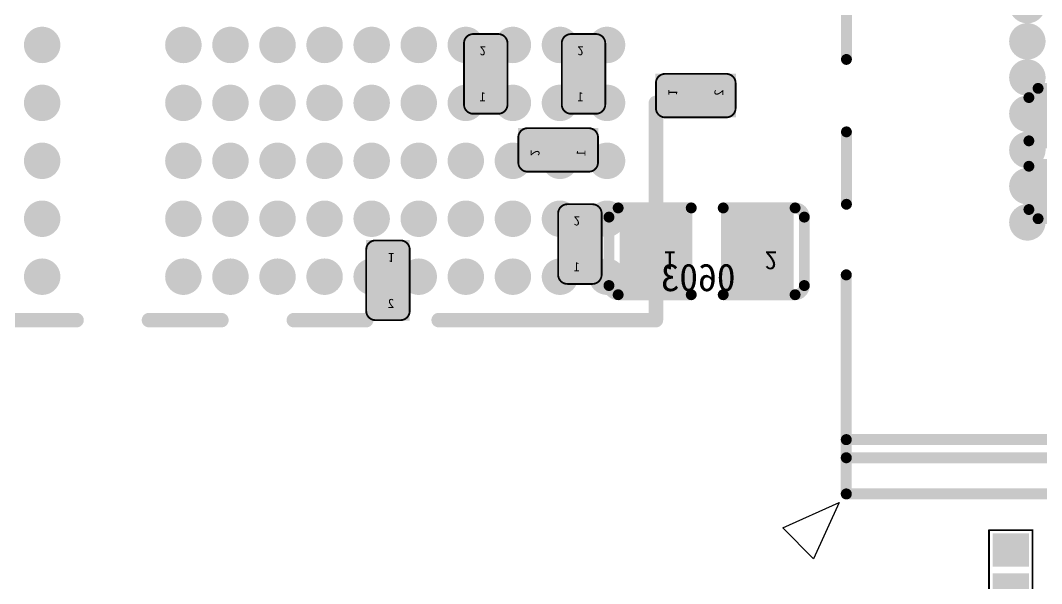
# Model space of a CAD drawing. Header units: millimetres. Extents: x 7.33 to 10.08, y 7.01 to 8.78.
# Drawn here: x 8.28 to 8.835, y 8.179 to 8.485 of the extents above; entities that cross this region are included whole.
import ezdxf

# ---------------------------------------------------------------- set-up
doc = ezdxf.new("R2010")
doc.units = ezdxf.units.MM
doc.header["$MEASUREMENT"] = 0
for name, color, linetype in [('BottomLayer', 5, 'Continuous'), ('BottomOverlay', 54, 'Continuous'), ('BottomPaste', 16, 'Continuous'), ('BottomSolder', 6, 'Continuous'), ('Mechanical16', 56, 'Continuous'), ('Mechanical20', 56, 'Continuous'), ('Mechanical5', 56, 'Continuous'), ('TopLayer', 1, 'Continuous'), ('TopOverlay', 2, 'Continuous'), ('TopPaste', 8, 'Continuous'), ('TopSolder', 216, 'Continuous')]:
    doc.layers.add(name, color=color, linetype=linetype)

# ---------------------------------------------------------------- blocks, each defined once
blk = doc.blocks.new('BGA200_15R00X10R00X0R90_5')
at = {"layer": 'TopLayer', "const_width": 0.00591}
for points in [[(0.04429, 0.26919, 1), (0.0502, 0.26919, 1)], [(0.07579, 0.26919, 1), (0.08169, 0.26919, 1)], [(0.10728, 0.26919, 1), (0.11319, 0.26919, 1)], [(0.13878, 0.26919, 1), (0.14468, 0.26919, 1)], [(0.17028, 0.26919, 1), (0.17618, 0.26919, 1)], [(0.04429, 0.2436, 1), (0.0502, 0.2436, 1)], [(0.07579, 0.2436, 1), (0.08169, 0.2436, 1)], [(0.10728, 0.2436, 1), (0.11319, 0.2436, 1)], [(0.13878, 0.2436, 1), (0.14468, 0.2436, 1)], [(0.17028, 0.2436, 1), (0.17618, 0.2436, 1)], [(0.04429, 0.21801, 1), (0.0502, 0.21801, 1)], [(0.07579, 0.21801, 1), (0.08169, 0.21801, 1)], [(0.10728, 0.21801, 1), (0.11319, 0.21801, 1)], [(0.13878, 0.21801, 1), (0.14468, 0.21801, 1)], [(0.17028, 0.21801, 1), (0.17618, 0.21801, 1)], [(0.04429, 0.19242, 1), (0.0502, 0.19242, 1)], [(0.07579, 0.19242, 1), (0.08169, 0.19242, 1)], [(0.10728, 0.19242, 1), (0.11319, 0.19242, 1)], [(0.13878, 0.19242, 1), (0.14468, 0.19242, 1)], [(0.17028, 0.19242, 1), (0.17618, 0.19242, 1)], [(0.04429, 0.16683, 1), (0.0502, 0.16683, 1)], [(0.07579, 0.16683, 1), (0.08169, 0.16683, 1)], [(0.10728, 0.16683, 1), (0.11319, 0.16683, 1)], [(0.13878, 0.16683, 1), (0.14468, 0.16683, 1)], [(0.17028, 0.16683, 1), (0.17618, 0.16683, 1)], [(0.04429, 0.14124, 1), (0.0502, 0.14124, 1)], [(0.07579, 0.14124, 1), (0.08169, 0.14124, 1)], [(0.10728, 0.14124, 1), (0.11319, 0.14124, 1)], [(0.13878, 0.14124, 1), (0.14468, 0.14124, 1)], [(0.17028, 0.14124, 1), (0.17618, 0.14124, 1)], [(0.04429, 0.11565, 1), (0.0502, 0.11565, 1)], [(0.07579, 0.11565, 1), (0.08169, 0.11565, 1)], [(0.10728, 0.11565, 1), (0.11319, 0.11565, 1)], [(0.13878, 0.11565, 1), (0.14468, 0.11565, 1)], [(0.17028, 0.11565, 1), (0.17618, 0.11565, 1)], [(0.04429, 0.09006, 1), (0.0502, 0.09006, 1)], [(0.07579, 0.09006, 1), (0.08169, 0.09006, 1)], [(0.10728, 0.09006, 1), (0.11319, 0.09006, 1)], [(0.13878, 0.09006, 1), (0.14468, 0.09006, 1)], [(0.17028, 0.09006, 1), (0.17618, 0.09006, 1)], [(0.04429, 0.06447, 1), (0.0502, 0.06447, 1)], [(0.07579, 0.06447, 1), (0.08169, 0.06447, 1)], [(0.10728, 0.06447, 1), (0.11319, 0.06447, 1)], [(0.13878, 0.06447, 1), (0.14468, 0.06447, 1)], [(0.17028, 0.06447, 1), (0.17618, 0.06447, 1)], [(0.04429, 0.03888, 1), (0.0502, 0.03888, 1)], [(0.07579, 0.03888, 1), (0.08169, 0.03888, 1)], [(0.10728, 0.03888, 1), (0.11319, 0.03888, 1)], [(0.13878, 0.03888, 1), (0.14468, 0.03888, 1)], [(0.17028, 0.03888, 1), (0.17618, 0.03888, 1)], [(0.04429, -0.03789, 1), (0.0502, -0.03789, 1)], [(0.07579, -0.03789, 1), (0.08169, -0.03789, 1)], [(0.10728, -0.03789, 1), (0.11319, -0.03789, 1)], [(0.13878, -0.03789, 1), (0.14468, -0.03789, 1)], [(0.17028, -0.03789, 1), (0.17618, -0.03789, 1)]]:
    blk.add_lwpolyline(points, format="xyb", close=True, dxfattribs=at)
at = {"layer": 'TopOverlay', "const_width": 0.00787}
for points in [[(0.07874, 0.29577), (0.19685, 0.29577)], [(0.19685, 0.29577), (0.19685, 0.17766)], [(0.19685, 0.13829), (0.19685, 0.09892)], [(0.19685, 0.05955), (0.19685, 0.02018)], [(0.19685, -0.01919), (0.19685, -0.05856)]]:
    blk.add_lwpolyline(points, dxfattribs=at)
at = {"layer": 'TopOverlay', "const_width": 0.00394}
for points in [[(0.07677, 0.29577, 1), (0.08071, 0.29577, 1)], [(0.19488, 0.29577, 1), (0.19882, 0.29577, 1)], [(0.19488, 0.29577, 1), (0.19882, 0.29577, 1)], [(0.19488, 0.17766, 1), (0.19882, 0.17766, 1)], [(0.19488, 0.13829, 1), (0.19882, 0.13829, 1)], [(0.19488, 0.09892, 1), (0.19882, 0.09892, 1)], [(0.19488, 0.05955, 1), (0.19882, 0.05955, 1)], [(0.19488, 0.02018, 1), (0.19882, 0.02018, 1)], [(0.19488, -0.01919, 1), (0.19882, -0.01919, 1)]]:
    blk.add_lwpolyline(points, format="xyb", close=True, dxfattribs=at)
at = {"layer": 'TopPaste', "const_width": 0.00591}
for points in [[(0.04429, 0.26919, 1), (0.0502, 0.26919, 1)], [(0.07579, 0.26919, 1), (0.08169, 0.26919, 1)], [(0.10728, 0.26919, 1), (0.11319, 0.26919, 1)], [(0.13878, 0.26919, 1), (0.14468, 0.26919, 1)], [(0.17028, 0.26919, 1), (0.17618, 0.26919, 1)], [(0.04429, 0.2436, 1), (0.0502, 0.2436, 1)], [(0.07579, 0.2436, 1), (0.08169, 0.2436, 1)], [(0.10728, 0.2436, 1), (0.11319, 0.2436, 1)], [(0.13878, 0.2436, 1), (0.14468, 0.2436, 1)], [(0.17028, 0.2436, 1), (0.17618, 0.2436, 1)], [(0.04429, 0.21801, 1), (0.0502, 0.21801, 1)], [(0.07579, 0.21801, 1), (0.08169, 0.21801, 1)], [(0.10728, 0.21801, 1), (0.11319, 0.21801, 1)], [(0.13878, 0.21801, 1), (0.14468, 0.21801, 1)], [(0.17028, 0.21801, 1), (0.17618, 0.21801, 1)], [(0.04429, 0.19242, 1), (0.0502, 0.19242, 1)], [(0.07579, 0.19242, 1), (0.08169, 0.19242, 1)], [(0.10728, 0.19242, 1), (0.11319, 0.19242, 1)], [(0.13878, 0.19242, 1), (0.14468, 0.19242, 1)], [(0.17028, 0.19242, 1), (0.17618, 0.19242, 1)], [(0.04429, 0.16683, 1), (0.0502, 0.16683, 1)], [(0.07579, 0.16683, 1), (0.08169, 0.16683, 1)], [(0.10728, 0.16683, 1), (0.11319, 0.16683, 1)], [(0.13878, 0.16683, 1), (0.14468, 0.16683, 1)], [(0.17028, 0.16683, 1), (0.17618, 0.16683, 1)], [(0.04429, 0.14124, 1), (0.0502, 0.14124, 1)], [(0.07579, 0.14124, 1), (0.08169, 0.14124, 1)], [(0.10728, 0.14124, 1), (0.11319, 0.14124, 1)], [(0.13878, 0.14124, 1), (0.14468, 0.14124, 1)], [(0.17028, 0.14124, 1), (0.17618, 0.14124, 1)], [(0.04429, 0.11565, 1), (0.0502, 0.11565, 1)], [(0.07579, 0.11565, 1), (0.08169, 0.11565, 1)], [(0.10728, 0.11565, 1), (0.11319, 0.11565, 1)], [(0.13878, 0.11565, 1), (0.14468, 0.11565, 1)], [(0.17028, 0.11565, 1), (0.17618, 0.11565, 1)], [(0.04429, 0.09006, 1), (0.0502, 0.09006, 1)], [(0.07579, 0.09006, 1), (0.08169, 0.09006, 1)], [(0.10728, 0.09006, 1), (0.11319, 0.09006, 1)], [(0.13878, 0.09006, 1), (0.14468, 0.09006, 1)], [(0.17028, 0.09006, 1), (0.17618, 0.09006, 1)], [(0.04429, 0.06447, 1), (0.0502, 0.06447, 1)], [(0.07579, 0.06447, 1), (0.08169, 0.06447, 1)], [(0.10728, 0.06447, 1), (0.11319, 0.06447, 1)], [(0.13878, 0.06447, 1), (0.14468, 0.06447, 1)], [(0.17028, 0.06447, 1), (0.17618, 0.06447, 1)], [(0.04429, 0.03888, 1), (0.0502, 0.03888, 1)], [(0.07579, 0.03888, 1), (0.08169, 0.03888, 1)], [(0.10728, 0.03888, 1), (0.11319, 0.03888, 1)], [(0.13878, 0.03888, 1), (0.14468, 0.03888, 1)], [(0.17028, 0.03888, 1), (0.17618, 0.03888, 1)], [(0.04429, -0.03789, 1), (0.0502, -0.03789, 1)], [(0.07579, -0.03789, 1), (0.08169, -0.03789, 1)], [(0.10728, -0.03789, 1), (0.11319, -0.03789, 1)], [(0.13878, -0.03789, 1), (0.14468, -0.03789, 1)], [(0.17028, -0.03789, 1), (0.17618, -0.03789, 1)]]:
    blk.add_lwpolyline(points, format="xyb", close=True, dxfattribs=at)
at = {"layer": 'TopSolder', "const_width": 0.00991}
for points in [[(0.04229, 0.26919, 1), (0.0522, 0.26919, 1)], [(0.07379, 0.26919, 1), (0.08369, 0.26919, 1)], [(0.10528, 0.26919, 1), (0.11519, 0.26919, 1)], [(0.13678, 0.26919, 1), (0.14668, 0.26919, 1)], [(0.16828, 0.26919, 1), (0.17818, 0.26919, 1)], [(0.04229, 0.2436, 1), (0.0522, 0.2436, 1)], [(0.07379, 0.2436, 1), (0.08369, 0.2436, 1)], [(0.10528, 0.2436, 1), (0.11519, 0.2436, 1)], [(0.13678, 0.2436, 1), (0.14668, 0.2436, 1)], [(0.16828, 0.2436, 1), (0.17818, 0.2436, 1)], [(0.04229, 0.21801, 1), (0.0522, 0.21801, 1)], [(0.07379, 0.21801, 1), (0.08369, 0.21801, 1)], [(0.10528, 0.21801, 1), (0.11519, 0.21801, 1)], [(0.13678, 0.21801, 1), (0.14668, 0.21801, 1)], [(0.16828, 0.21801, 1), (0.17818, 0.21801, 1)], [(0.04229, 0.19242, 1), (0.0522, 0.19242, 1)], [(0.07379, 0.19242, 1), (0.08369, 0.19242, 1)], [(0.10528, 0.19242, 1), (0.11519, 0.19242, 1)], [(0.13678, 0.19242, 1), (0.14668, 0.19242, 1)], [(0.16828, 0.19242, 1), (0.17818, 0.19242, 1)], [(0.04229, 0.16683, 1), (0.0522, 0.16683, 1)], [(0.07379, 0.16683, 1), (0.08369, 0.16683, 1)], [(0.10528, 0.16683, 1), (0.11519, 0.16683, 1)], [(0.13678, 0.16683, 1), (0.14668, 0.16683, 1)], [(0.16828, 0.16683, 1), (0.17818, 0.16683, 1)], [(0.04229, 0.14124, 1), (0.0522, 0.14124, 1)], [(0.07379, 0.14124, 1), (0.08369, 0.14124, 1)], [(0.10528, 0.14124, 1), (0.11519, 0.14124, 1)], [(0.13678, 0.14124, 1), (0.14668, 0.14124, 1)], [(0.16828, 0.14124, 1), (0.17818, 0.14124, 1)], [(0.04229, 0.11565, 1), (0.0522, 0.11565, 1)], [(0.07379, 0.11565, 1), (0.08369, 0.11565, 1)], [(0.10528, 0.11565, 1), (0.11519, 0.11565, 1)], [(0.13678, 0.11565, 1), (0.14668, 0.11565, 1)], [(0.16828, 0.11565, 1), (0.17818, 0.11565, 1)], [(0.04229, 0.09006, 1), (0.0522, 0.09006, 1)], [(0.07379, 0.09006, 1), (0.08369, 0.09006, 1)], [(0.10528, 0.09006, 1), (0.11519, 0.09006, 1)], [(0.13678, 0.09006, 1), (0.14668, 0.09006, 1)], [(0.16828, 0.09006, 1), (0.17818, 0.09006, 1)], [(0.04229, 0.06447, 1), (0.0522, 0.06447, 1)], [(0.07379, 0.06447, 1), (0.08369, 0.06447, 1)], [(0.10528, 0.06447, 1), (0.11519, 0.06447, 1)], [(0.13678, 0.06447, 1), (0.14668, 0.06447, 1)], [(0.16828, 0.06447, 1), (0.17818, 0.06447, 1)], [(0.04229, 0.03888, 1), (0.0522, 0.03888, 1)], [(0.07379, 0.03888, 1), (0.08369, 0.03888, 1)], [(0.10528, 0.03888, 1), (0.11519, 0.03888, 1)], [(0.13678, 0.03888, 1), (0.14668, 0.03888, 1)], [(0.16828, 0.03888, 1), (0.17818, 0.03888, 1)], [(0.04229, -0.03789, 1), (0.0522, -0.03789, 1)], [(0.07379, -0.03789, 1), (0.08369, -0.03789, 1)], [(0.10528, -0.03789, 1), (0.11519, -0.03789, 1)], [(0.13678, -0.03789, 1), (0.14668, -0.03789, 1)], [(0.16828, -0.03789, 1), (0.17818, -0.03789, 1)]]:
    blk.add_lwpolyline(points, format="xyb", close=True, dxfattribs=at)
blk = doc.blocks.new('BGA153_13RX11R5X0R9_2L_B_15')
at = {"layer": 'BottomLayer', "const_width": 0.00591}
for points in [[(-0.1309, -0.00984, 1), (-0.125, -0.00984, 1)], [(-0.1309, -0.02953, 1), (-0.125, -0.02953, 1)], [(-0.1309, -0.04921, 1), (-0.125, -0.04921, 1)], [(-0.1309, -0.0689, 1), (-0.125, -0.0689, 1)], [(-0.1309, -0.08858, 1), (-0.125, -0.08858, 1)], [(-0.1309, -0.10827, 1), (-0.125, -0.10827, 1)]]:
    blk.add_lwpolyline(points, format="xyb", close=True, dxfattribs=at)
at = {"layer": 'BottomOverlay'}
for p, q in [((-0.26087, -0.27441), (-0.23024, -0.26047)), ((-0.23024, -0.26047), (-0.24413, -0.2911)), ((-0.24413, -0.2911), (-0.26087, -0.27441)), ((-0.24413, -0.2911), (-0.24413, -0.2911))]:
    blk.add_line(p, q, dxfattribs=at)
for points, const_width in [([(-0.2263, -0.01969), (-0.2263, 0.01969)], 0.00591), ([(-0.2263, -0.09842), (-0.2263, -0.05906)], 0.00591), ([(-0.22638, -0.23622), (-0.22638, -0.13681)], 0.006), ([(-0.22638, -0.22638), (-0.10624, -0.22638)], 0.006), ([(-0.22638, -0.23622), (-0.10624, -0.23622)], 0.006), ([(-0.22638, -0.25591), (-0.22638, -0.23622)], 0.006), ([(-0.22638, -0.25591), (-0.10624, -0.25591)], 0.006)]:
    blk.add_lwpolyline(points, dxfattribs=dict(at, const_width=const_width))
for points, const_width in [([(-0.22778, -0.01969, 1), (-0.22482, -0.01969, 1)], 0.00295), ([(-0.22778, -0.05906, 1), (-0.22482, -0.05906, 1)], 0.00295), ([(-0.22778, -0.09842, 1), (-0.22482, -0.09842, 1)], 0.00295), ([(-0.22788, -0.13681, 1), (-0.22488, -0.13681, 1)], 0.003), ([(-0.22788, -0.22638, 1), (-0.22488, -0.22638, 1)], 0.003), ([(-0.22788, -0.23622, 1), (-0.22488, -0.23622, 1)], 0.003), ([(-0.22788, -0.23622, 1), (-0.22488, -0.23622, 1)], 0.003), ([(-0.22788, -0.23622, 1), (-0.22488, -0.23622, 1)], 0.003), ([(-0.22788, -0.25591, 1), (-0.22488, -0.25591, 1)], 0.003), ([(-0.22788, -0.25591, 1), (-0.22488, -0.25591, 1)], 0.003)]:
    blk.add_lwpolyline(points, format="xyb", close=True, dxfattribs=dict(at, const_width=const_width))
at = {"layer": 'BottomPaste', "const_width": 0.00591}
for points in [[(-0.1309, -0.00984, 1), (-0.125, -0.00984, 1)], [(-0.1309, -0.02953, 1), (-0.125, -0.02953, 1)], [(-0.1309, -0.04921, 1), (-0.125, -0.04921, 1)], [(-0.1309, -0.0689, 1), (-0.125, -0.0689, 1)], [(-0.1309, -0.08858, 1), (-0.125, -0.08858, 1)], [(-0.1309, -0.10827, 1), (-0.125, -0.10827, 1)]]:
    blk.add_lwpolyline(points, format="xyb", close=True, dxfattribs=at)
at = {"layer": 'BottomSolder', "const_width": 0.00991}
for points in [[(-0.1329, 0.00984, 1), (-0.123, 0.00984, 1)], [(-0.1329, -0.00984, 1), (-0.123, -0.00984, 1)], [(-0.1329, -0.02953, 1), (-0.123, -0.02953, 1)], [(-0.1329, -0.04921, 1), (-0.123, -0.04921, 1)], [(-0.1329, -0.0689, 1), (-0.123, -0.0689, 1)], [(-0.1329, -0.08858, 1), (-0.123, -0.08858, 1)], [(-0.1329, -0.10827, 1), (-0.123, -0.10827, 1)]]:
    blk.add_lwpolyline(points, format="xyb", close=True, dxfattribs=at)
blk = doc.blocks.new('R0201_B_192')
at = {"layer": 'BottomLayer'}
for points in [[(-0.01792, -0.00788), (-0.00375, -0.00788), (-0.01792, 0.00787), (-0.00375, 0.00787)], [(0.00374, -0.00788), (0.01791, -0.00788), (0.00374, 0.00787), (0.01791, 0.00787)]]:
    blk.add_solid(points, dxfattribs=at)
at = {"layer": 'BottomOverlay', "const_width": 0.001}
for points in [[(-0.02166, 0.01182), (-0.02166, -0.01182)], [(-0.02166, 0.01182), (0.02166, 0.01182)], [(0.02166, 0.01182), (0.02166, -0.01182)], [(-0.02166, -0.01182), (0.02166, -0.01182)]]:
    blk.add_lwpolyline(points, dxfattribs=at)
at = {"layer": 'BottomOverlay', "const_width": 0.0005}
for points in [[(-0.02191, 0.01182, 1), (-0.02141, 0.01182, 1)], [(-0.02191, 0.01182, 1), (-0.02141, 0.01182, 1)], [(0.02141, 0.01182, 1), (0.02191, 0.01182, 1)], [(0.02141, 0.01182, 1), (0.02191, 0.01182, 1)], [(-0.02191, -0.01182, 1), (-0.02141, -0.01182, 1)], [(-0.02191, -0.01182, 1), (-0.02141, -0.01182, 1)], [(0.02141, -0.01182, 1), (0.02191, -0.01182, 1)], [(0.02141, -0.01182, 1), (0.02191, -0.01182, 1)]]:
    blk.add_lwpolyline(points, format="xyb", close=True, dxfattribs=at)
at = {"layer": 'BottomPaste'}
for points in [[(-0.01792, -0.00788), (-0.00375, -0.00788), (-0.01792, 0.00787), (-0.00375, 0.00787)], [(0.00374, -0.00788), (0.01791, -0.00788), (0.00374, 0.00787), (0.01791, 0.00787)]]:
    blk.add_solid(points, dxfattribs=at)
at = {"layer": 'BottomSolder'}
for points in [[(-0.01992, -0.00988), (-0.00175, -0.00988), (-0.01992, 0.00987), (-0.00175, 0.00987)], [(0.00174, -0.00988), (0.01991, -0.00988), (0.00174, 0.00987), (0.01991, 0.00987)]]:
    blk.add_solid(points, dxfattribs=at)
blk = doc.blocks.new('C0201_B_262')
at = {"layer": 'BottomLayer'}
for points in [[(-0.01792, -0.00788), (-0.00375, -0.00788), (-0.01792, 0.00787), (-0.00375, 0.00787)], [(0.00374, -0.00788), (0.01791, -0.00788), (0.00374, 0.00787), (0.01791, 0.00787)]]:
    blk.add_solid(points, dxfattribs=at)
at = {"layer": 'BottomOverlay', "const_width": 0.001}
for points in [[(-0.02166, 0.00681, -0.414249), (-0.01666, 0.01182)], [(0.01665, 0.01182, -0.414214), (0.02166, 0.00681)], [(-0.01666, -0.01182, -0.414178), (-0.02166, -0.00681)], [(0.02166, -0.00681, -0.414132), (0.01665, -0.01182)]]:
    blk.add_lwpolyline(points, format="xyb", dxfattribs=at)
for points in [[(-0.01666, 0.01182), (0.01665, 0.01182)], [(-0.02166, 0.00681), (-0.02166, -0.00681)], [(0.02166, 0.00681), (0.02166, -0.00681)], [(-0.01666, -0.01182), (0.01665, -0.01182)]]:
    blk.add_lwpolyline(points, dxfattribs=at)
at = {"layer": 'BottomOverlay', "const_width": 0.0005}
for points in [[(-0.01691, 0.01182, 1), (-0.01641, 0.01182, 1)], [(-0.01691, 0.01182, 1), (-0.01641, 0.01182, 1)], [(0.0164, 0.01182, 1), (0.0169, 0.01182, 1)], [(0.0164, 0.01182, 1), (0.0169, 0.01182, 1)], [(-0.02191, 0.00681, 1), (-0.02141, 0.00681, 1)], [(-0.02191, 0.00681, 1), (-0.02141, 0.00681, 1)], [(0.02141, 0.00681, 1), (0.02191, 0.00681, 1)], [(0.02141, 0.00681, 1), (0.02191, 0.00681, 1)], [(-0.02191, -0.00681, 1), (-0.02141, -0.00681, 1)], [(-0.02191, -0.00681, 1), (-0.02141, -0.00681, 1)], [(0.02141, -0.00681, 1), (0.02191, -0.00681, 1)], [(0.02141, -0.00681, 1), (0.02191, -0.00681, 1)], [(-0.01691, -0.01182, 1), (-0.01641, -0.01182, 1)], [(-0.01691, -0.01182, 1), (-0.01641, -0.01182, 1)], [(0.0164, -0.01182, 1), (0.0169, -0.01182, 1)], [(0.0164, -0.01182, 1), (0.0169, -0.01182, 1)]]:
    blk.add_lwpolyline(points, format="xyb", close=True, dxfattribs=at)
at = {"layer": 'BottomPaste'}
for points in [[(-0.01792, -0.00788), (-0.00375, -0.00788), (-0.01792, 0.00787), (-0.00375, 0.00787)], [(0.00374, -0.00788), (0.01791, -0.00788), (0.00374, 0.00787), (0.01791, 0.00787)]]:
    blk.add_solid(points, dxfattribs=at)
at = {"layer": 'BottomSolder'}
for points in [[(-0.02192, -0.01188), (0.00025, -0.01188), (-0.02192, 0.01187), (0.00025, 0.01187)], [(-0.00026, -0.01188), (0.02191, -0.01188), (-0.00026, 0.01187), (0.02191, 0.01187)]]:
    blk.add_solid(points, dxfattribs=at)
at = {"layer": 'Mechanical20', "text_generation_flag": 2}
for s, rotation, p in [('1', 270, (-0.01484, 0)), ('2', 90, (0.015, 0.00333))]:
    blk.add_text(s, height=0.005, rotation=rotation, dxfattribs=at).set_placement(p)
blk = doc.blocks.new('C0201_B_276')
at = {"layer": 'BottomLayer'}
for points in [[(-0.01792, -0.00788), (-0.00375, -0.00788), (-0.01792, 0.00787), (-0.00375, 0.00787)], [(0.00374, -0.00788), (0.01791, -0.00788), (0.00374, 0.00787), (0.01791, 0.00787)]]:
    blk.add_solid(points, dxfattribs=at)
at = {"layer": 'BottomOverlay', "const_width": 0.001}
for points in [[(-0.02166, 0.00681, -0.414249), (-0.01666, 0.01182)], [(0.01665, 0.01182, -0.414214), (0.02166, 0.00681)], [(-0.01666, -0.01182, -0.414178), (-0.02166, -0.00681)], [(0.02166, -0.00681, -0.414132), (0.01665, -0.01182)]]:
    blk.add_lwpolyline(points, format="xyb", dxfattribs=at)
for points in [[(-0.01666, 0.01182), (0.01665, 0.01182)], [(-0.02166, -0.00681), (-0.02166, 0.00681)], [(0.02166, -0.00681), (0.02166, 0.00681)], [(-0.01666, -0.01182), (0.01665, -0.01182)]]:
    blk.add_lwpolyline(points, dxfattribs=at)
at = {"layer": 'BottomOverlay', "const_width": 0.0005}
for points in [[(-0.01691, 0.01182, 1), (-0.01641, 0.01182, 1)], [(-0.01691, 0.01182, 1), (-0.01641, 0.01182, 1)], [(0.0164, 0.01182, 1), (0.0169, 0.01182, 1)], [(0.0164, 0.01182, 1), (0.0169, 0.01182, 1)], [(-0.02191, 0.00681, 1), (-0.02141, 0.00681, 1)], [(-0.02191, 0.00681, 1), (-0.02141, 0.00681, 1)], [(0.02141, 0.00681, 1), (0.02191, 0.00681, 1)], [(0.02141, 0.00681, 1), (0.02191, 0.00681, 1)], [(-0.02191, -0.00681, 1), (-0.02141, -0.00681, 1)], [(-0.02191, -0.00681, 1), (-0.02141, -0.00681, 1)], [(0.02141, -0.00681, 1), (0.02191, -0.00681, 1)], [(0.02141, -0.00681, 1), (0.02191, -0.00681, 1)], [(-0.01691, -0.01182, 1), (-0.01641, -0.01182, 1)], [(-0.01691, -0.01182, 1), (-0.01641, -0.01182, 1)], [(0.0164, -0.01182, 1), (0.0169, -0.01182, 1)], [(0.0164, -0.01182, 1), (0.0169, -0.01182, 1)]]:
    blk.add_lwpolyline(points, format="xyb", close=True, dxfattribs=at)
at = {"layer": 'BottomPaste'}
for points in [[(-0.01792, -0.00788), (-0.00375, -0.00788), (-0.01792, 0.00787), (-0.00375, 0.00787)], [(0.00374, -0.00788), (0.01791, -0.00788), (0.00374, 0.00787), (0.01791, 0.00787)]]:
    blk.add_solid(points, dxfattribs=at)
at = {"layer": 'BottomSolder'}
for points in [[(-0.02192, -0.01188), (0.00025, -0.01188), (-0.02192, 0.01187), (0.00025, 0.01187)], [(-0.00026, -0.01188), (0.02191, -0.01188), (-0.00026, 0.01187), (0.02191, 0.01187)]]:
    blk.add_solid(points, dxfattribs=at)
at = {"layer": 'Mechanical20', "text_generation_flag": 2}
for s, rotation, p in [('1', 270, (-0.01484, 0)), ('2', 90, (0.015, 0.00333))]:
    blk.add_text(s, height=0.005, rotation=rotation, dxfattribs=at).set_placement(p)
blk = doc.blocks.new('C0201_B_293')
at = {"layer": 'BottomLayer'}
for points in [[(-0.01792, -0.00788), (-0.00375, -0.00788), (-0.01792, 0.00787), (-0.00375, 0.00787)], [(0.00374, -0.00788), (0.01791, -0.00788), (0.00374, 0.00787), (0.01791, 0.00787)]]:
    blk.add_solid(points, dxfattribs=at)
at = {"layer": 'BottomOverlay', "const_width": 0.001}
for points in [[(-0.02166, 0.00681, -0.414249), (-0.01666, 0.01182)], [(0.01665, 0.01182, -0.414214), (0.02166, 0.00681)], [(-0.01666, -0.01182, -0.414178), (-0.02166, -0.00681)], [(0.02166, -0.00681, -0.414132), (0.01665, -0.01182)]]:
    blk.add_lwpolyline(points, format="xyb", dxfattribs=at)
for points in [[(0.01665, 0.01182), (-0.01666, 0.01182)], [(-0.02166, 0.00681), (-0.02166, -0.00681)], [(0.02166, 0.00681), (0.02166, -0.00681)], [(0.01665, -0.01182), (-0.01666, -0.01182)]]:
    blk.add_lwpolyline(points, dxfattribs=at)
at = {"layer": 'BottomOverlay', "const_width": 0.0005}
for points in [[(-0.01691, 0.01182, 1), (-0.01641, 0.01182, 1)], [(-0.01691, 0.01182, 1), (-0.01641, 0.01182, 1)], [(0.0164, 0.01182, 1), (0.0169, 0.01182, 1)], [(0.0164, 0.01182, 1), (0.0169, 0.01182, 1)], [(-0.02191, 0.00681, 1), (-0.02141, 0.00681, 1)], [(-0.02191, 0.00681, 1), (-0.02141, 0.00681, 1)], [(0.02141, 0.00681, 1), (0.02191, 0.00681, 1)], [(0.02141, 0.00681, 1), (0.02191, 0.00681, 1)], [(-0.02191, -0.00681, 1), (-0.02141, -0.00681, 1)], [(-0.02191, -0.00681, 1), (-0.02141, -0.00681, 1)], [(0.02141, -0.00681, 1), (0.02191, -0.00681, 1)], [(0.02141, -0.00681, 1), (0.02191, -0.00681, 1)], [(-0.01691, -0.01182, 1), (-0.01641, -0.01182, 1)], [(-0.01691, -0.01182, 1), (-0.01641, -0.01182, 1)], [(0.0164, -0.01182, 1), (0.0169, -0.01182, 1)], [(0.0164, -0.01182, 1), (0.0169, -0.01182, 1)]]:
    blk.add_lwpolyline(points, format="xyb", close=True, dxfattribs=at)
at = {"layer": 'BottomPaste'}
for points in [[(-0.01792, -0.00788), (-0.00375, -0.00788), (-0.01792, 0.00787), (-0.00375, 0.00787)], [(0.00374, -0.00788), (0.01791, -0.00788), (0.00374, 0.00787), (0.01791, 0.00787)]]:
    blk.add_solid(points, dxfattribs=at)
at = {"layer": 'BottomSolder'}
for points in [[(-0.02192, -0.01188), (0.00025, -0.01188), (-0.02192, 0.01187), (0.00025, 0.01187)], [(-0.00026, -0.01188), (0.02191, -0.01188), (-0.00026, 0.01187), (0.02191, 0.01187)]]:
    blk.add_solid(points, dxfattribs=at)
at = {"layer": 'Mechanical20', "text_generation_flag": 2}
for s, rotation, p in [('1', -90, (-0.01484, 0)), ('2', 90, (0.015, 0.00333))]:
    blk.add_text(s, height=0.005, rotation=rotation, dxfattribs=at).set_placement(p)
blk = doc.blocks.new('C0201_B_294')
at = {"layer": 'BottomLayer'}
for points in [[(-0.01792, -0.00788), (-0.00375, -0.00788), (-0.01792, 0.00787), (-0.00375, 0.00787)], [(0.00374, -0.00788), (0.01791, -0.00788), (0.00374, 0.00787), (0.01791, 0.00787)]]:
    blk.add_solid(points, dxfattribs=at)
at = {"layer": 'BottomOverlay', "const_width": 0.001}
for points in [[(-0.02166, 0.00681, -0.414249), (-0.01666, 0.01182)], [(0.01665, 0.01182, -0.414214), (0.02166, 0.00681)], [(-0.01666, -0.01182, -0.414178), (-0.02166, -0.00681)], [(0.02166, -0.00681, -0.414132), (0.01665, -0.01182)]]:
    blk.add_lwpolyline(points, format="xyb", dxfattribs=at)
for points in [[(0.01665, 0.01182), (-0.01666, 0.01182)], [(-0.02166, -0.00681), (-0.02166, 0.00681)], [(0.02166, -0.00681), (0.02166, 0.00681)], [(0.01665, -0.01182), (-0.01666, -0.01182)]]:
    blk.add_lwpolyline(points, dxfattribs=at)
at = {"layer": 'BottomOverlay', "const_width": 0.0005}
for points in [[(-0.01691, 0.01182, 1), (-0.01641, 0.01182, 1)], [(-0.01691, 0.01182, 1), (-0.01641, 0.01182, 1)], [(0.0164, 0.01182, 1), (0.0169, 0.01182, 1)], [(0.0164, 0.01182, 1), (0.0169, 0.01182, 1)], [(-0.02191, 0.00681, 1), (-0.02141, 0.00681, 1)], [(-0.02191, 0.00681, 1), (-0.02141, 0.00681, 1)], [(0.02141, 0.00681, 1), (0.02191, 0.00681, 1)], [(0.02141, 0.00681, 1), (0.02191, 0.00681, 1)], [(-0.02191, -0.00681, 1), (-0.02141, -0.00681, 1)], [(-0.02191, -0.00681, 1), (-0.02141, -0.00681, 1)], [(0.02141, -0.00681, 1), (0.02191, -0.00681, 1)], [(0.02141, -0.00681, 1), (0.02191, -0.00681, 1)], [(-0.01691, -0.01182, 1), (-0.01641, -0.01182, 1)], [(-0.01691, -0.01182, 1), (-0.01641, -0.01182, 1)], [(0.0164, -0.01182, 1), (0.0169, -0.01182, 1)], [(0.0164, -0.01182, 1), (0.0169, -0.01182, 1)]]:
    blk.add_lwpolyline(points, format="xyb", close=True, dxfattribs=at)
at = {"layer": 'BottomPaste'}
for points in [[(-0.01792, -0.00788), (-0.00375, -0.00788), (-0.01792, 0.00787), (-0.00375, 0.00787)], [(0.00374, -0.00788), (0.01791, -0.00788), (0.00374, 0.00787), (0.01791, 0.00787)]]:
    blk.add_solid(points, dxfattribs=at)
at = {"layer": 'BottomSolder'}
for points in [[(-0.02192, -0.01188), (0.00025, -0.01188), (-0.02192, 0.01187), (0.00025, 0.01187)], [(-0.00026, -0.01188), (0.02191, -0.01188), (-0.00026, 0.01187), (0.02191, 0.01187)]]:
    blk.add_solid(points, dxfattribs=at)
at = {"layer": 'Mechanical20', "text_generation_flag": 2}
for s, rotation, p in [('1', -90, (-0.01484, 0)), ('2', 90, (0.015, 0.00333))]:
    blk.add_text(s, height=0.005, rotation=rotation, dxfattribs=at).set_placement(p)
blk = doc.blocks.new('C0201_B_295')
at = {"layer": 'BottomLayer'}
for points in [[(-0.01792, -0.00788), (-0.00375, -0.00788), (-0.01792, 0.00787), (-0.00375, 0.00787)], [(0.00374, -0.00788), (0.01791, -0.00788), (0.00374, 0.00787), (0.01791, 0.00787)]]:
    blk.add_solid(points, dxfattribs=at)
at = {"layer": 'BottomOverlay', "const_width": 0.001}
for points in [[(-0.02166, 0.00681, -0.414249), (-0.01666, 0.01182)], [(0.01665, 0.01182, -0.414214), (0.02166, 0.00681)], [(-0.01666, -0.01182, -0.414178), (-0.02166, -0.00681)], [(0.02166, -0.00681, -0.414132), (0.01665, -0.01182)]]:
    blk.add_lwpolyline(points, format="xyb", dxfattribs=at)
for points in [[(0.01665, 0.01182), (-0.01666, 0.01182)], [(-0.02166, -0.00681), (-0.02166, 0.00681)], [(0.02166, -0.00681), (0.02166, 0.00681)], [(0.01665, -0.01182), (-0.01666, -0.01182)]]:
    blk.add_lwpolyline(points, dxfattribs=at)
at = {"layer": 'BottomOverlay', "const_width": 0.0005}
for points in [[(-0.01691, 0.01182, 1), (-0.01641, 0.01182, 1)], [(-0.01691, 0.01182, 1), (-0.01641, 0.01182, 1)], [(0.0164, 0.01182, 1), (0.0169, 0.01182, 1)], [(0.0164, 0.01182, 1), (0.0169, 0.01182, 1)], [(-0.02191, 0.00681, 1), (-0.02141, 0.00681, 1)], [(-0.02191, 0.00681, 1), (-0.02141, 0.00681, 1)], [(0.02141, 0.00681, 1), (0.02191, 0.00681, 1)], [(0.02141, 0.00681, 1), (0.02191, 0.00681, 1)], [(-0.02191, -0.00681, 1), (-0.02141, -0.00681, 1)], [(-0.02191, -0.00681, 1), (-0.02141, -0.00681, 1)], [(0.02141, -0.00681, 1), (0.02191, -0.00681, 1)], [(0.02141, -0.00681, 1), (0.02191, -0.00681, 1)], [(-0.01691, -0.01182, 1), (-0.01641, -0.01182, 1)], [(-0.01691, -0.01182, 1), (-0.01641, -0.01182, 1)], [(0.0164, -0.01182, 1), (0.0169, -0.01182, 1)], [(0.0164, -0.01182, 1), (0.0169, -0.01182, 1)]]:
    blk.add_lwpolyline(points, format="xyb", close=True, dxfattribs=at)
at = {"layer": 'BottomPaste'}
for points in [[(-0.01792, -0.00788), (-0.00375, -0.00788), (-0.01792, 0.00787), (-0.00375, 0.00787)], [(0.00374, -0.00788), (0.01791, -0.00788), (0.00374, 0.00787), (0.01791, 0.00787)]]:
    blk.add_solid(points, dxfattribs=at)
at = {"layer": 'BottomSolder'}
for points in [[(-0.02192, -0.01188), (0.00025, -0.01188), (-0.02192, 0.01187), (0.00025, 0.01187)], [(-0.00026, -0.01188), (0.02191, -0.01188), (-0.00026, 0.01187), (0.02191, 0.01187)]]:
    blk.add_solid(points, dxfattribs=at)
at = {"layer": 'Mechanical20', "text_generation_flag": 2}
for s, rotation, p in [('1', -90, (-0.01484, 0)), ('2', 90, (0.015, 0.00333))]:
    blk.add_text(s, height=0.005, rotation=rotation, dxfattribs=at).set_placement(p)
blk = doc.blocks.new('C0201_B_304')
at = {"layer": 'BottomLayer'}
for points in [[(-0.01792, -0.00788), (-0.00375, -0.00788), (-0.01792, 0.00787), (-0.00375, 0.00787)], [(0.00374, -0.00788), (0.01791, -0.00788), (0.00374, 0.00787), (0.01791, 0.00787)]]:
    blk.add_solid(points, dxfattribs=at)
at = {"layer": 'BottomOverlay', "const_width": 0.001}
for points in [[(-0.02166, 0.00681, -0.414249), (-0.01666, 0.01182)], [(0.01665, 0.01182, -0.414214), (0.02166, 0.00681)], [(-0.01666, -0.01182, -0.414178), (-0.02166, -0.00681)], [(0.02166, -0.00681, -0.414132), (0.01665, -0.01182)]]:
    blk.add_lwpolyline(points, format="xyb", dxfattribs=at)
for points in [[(0.01665, 0.01182), (-0.01666, 0.01182)], [(-0.02166, -0.00681), (-0.02166, 0.00681)], [(0.02166, -0.00681), (0.02166, 0.00681)], [(0.01665, -0.01182), (-0.01666, -0.01182)]]:
    blk.add_lwpolyline(points, dxfattribs=at)
at = {"layer": 'BottomOverlay', "const_width": 0.0005}
for points in [[(-0.01691, 0.01182, 1), (-0.01641, 0.01182, 1)], [(-0.01691, 0.01182, 1), (-0.01641, 0.01182, 1)], [(0.0164, 0.01182, 1), (0.0169, 0.01182, 1)], [(0.0164, 0.01182, 1), (0.0169, 0.01182, 1)], [(-0.02191, 0.00681, 1), (-0.02141, 0.00681, 1)], [(-0.02191, 0.00681, 1), (-0.02141, 0.00681, 1)], [(0.02141, 0.00681, 1), (0.02191, 0.00681, 1)], [(0.02141, 0.00681, 1), (0.02191, 0.00681, 1)], [(-0.02191, -0.00681, 1), (-0.02141, -0.00681, 1)], [(-0.02191, -0.00681, 1), (-0.02141, -0.00681, 1)], [(0.02141, -0.00681, 1), (0.02191, -0.00681, 1)], [(0.02141, -0.00681, 1), (0.02191, -0.00681, 1)], [(-0.01691, -0.01182, 1), (-0.01641, -0.01182, 1)], [(-0.01691, -0.01182, 1), (-0.01641, -0.01182, 1)], [(0.0164, -0.01182, 1), (0.0169, -0.01182, 1)], [(0.0164, -0.01182, 1), (0.0169, -0.01182, 1)]]:
    blk.add_lwpolyline(points, format="xyb", close=True, dxfattribs=at)
at = {"layer": 'BottomPaste'}
for points in [[(-0.01792, -0.00788), (-0.00375, -0.00788), (-0.01792, 0.00787), (-0.00375, 0.00787)], [(0.00374, -0.00788), (0.01791, -0.00788), (0.00374, 0.00787), (0.01791, 0.00787)]]:
    blk.add_solid(points, dxfattribs=at)
at = {"layer": 'BottomSolder'}
for points in [[(-0.02192, -0.01188), (0.00025, -0.01188), (-0.02192, 0.01187), (0.00025, 0.01187)], [(-0.00026, -0.01188), (0.02191, -0.01188), (-0.00026, 0.01187), (0.02191, 0.01187)]]:
    blk.add_solid(points, dxfattribs=at)
at = {"layer": 'Mechanical20', "text_generation_flag": 2}
for s, rotation, p in [('1', -90, (-0.01484, 0)), ('2', 90, (0.015, 0.00333))]:
    blk.add_text(s, height=0.005, rotation=rotation, dxfattribs=at).set_placement(p)
blk = doc.blocks.new('C0603_B_311')
at = {"layer": 'BottomLayer'}
for points in [[(-0.01181, 0.01771), (-0.04331, 0.01771), (-0.01181, -0.01771), (-0.04331, -0.01771)], [(0.04331, 0.01771), (0.01181, 0.01771), (0.04331, -0.01771), (0.01181, -0.01771)]]:
    blk.add_solid(points, dxfattribs=at)
at = {"layer": 'BottomOverlay', "const_width": 0.00591}
for points in [[(-0.0531, 0.0186, -0.414214), (-0.0481, 0.0236)], [(0.0481, 0.0236, -0.414214), (0.0531, 0.0186)], [(-0.0481, -0.0236, -0.414214), (-0.0531, -0.0186)], [(0.0531, -0.0186, -0.414214), (0.0481, -0.0236)]]:
    blk.add_lwpolyline(points, format="xyb", dxfattribs=at)
for points in [[(-0.0481, 0.0236), (-0.00836, 0.0236)], [(0.00902, 0.0236), (0.0481, 0.0236)], [(-0.0531, -0.0186), (-0.0531, 0.0186)], [(0.0531, -0.0186), (0.0531, 0.0186)], [(-0.0481, -0.0236), (-0.00836, -0.0236)], [(0.00902, -0.0236), (0.0481, -0.0236)]]:
    blk.add_lwpolyline(points, dxfattribs=at)
at = {"layer": 'BottomOverlay', "const_width": 0.00296}
for points in [[(-0.04958, 0.0236, 1), (-0.04662, 0.0236, 1)], [(-0.04958, 0.0236, 1), (-0.04662, 0.0236, 1)], [(-0.00984, 0.0236, 1), (-0.00688, 0.0236, 1)], [(0.00754, 0.0236, 1), (0.0105, 0.0236, 1)], [(0.04662, 0.0236, 1), (0.04958, 0.0236, 1)], [(0.04662, 0.0236, 1), (0.04958, 0.0236, 1)], [(-0.05458, 0.0186, 1), (-0.05162, 0.0186, 1)], [(-0.05458, 0.0186, 1), (-0.05162, 0.0186, 1)], [(0.05162, 0.0186, 1), (0.05458, 0.0186, 1)], [(0.05162, 0.0186, 1), (0.05458, 0.0186, 1)], [(-0.05458, -0.0186, 1), (-0.05162, -0.0186, 1)], [(-0.05458, -0.0186, 1), (-0.05162, -0.0186, 1)], [(0.05162, -0.0186, 1), (0.05458, -0.0186, 1)], [(0.05162, -0.0186, 1), (0.05458, -0.0186, 1)], [(-0.04958, -0.0236, 1), (-0.04662, -0.0236, 1)], [(-0.04958, -0.0236, 1), (-0.04662, -0.0236, 1)], [(-0.00984, -0.0236, 1), (-0.00688, -0.0236, 1)], [(0.00754, -0.0236, 1), (0.0105, -0.0236, 1)], [(0.04662, -0.0236, 1), (0.04958, -0.0236, 1)], [(0.04662, -0.0236, 1), (0.04958, -0.0236, 1)]]:
    blk.add_lwpolyline(points, format="xyb", close=True, dxfattribs=at)
at = {"layer": 'BottomPaste'}
for points in [[(-0.01181, 0.01771), (-0.04331, 0.01771), (-0.01181, -0.01771), (-0.04331, -0.01771)], [(0.04331, 0.01771), (0.01181, 0.01771), (0.04331, -0.01771), (0.01181, -0.01771)]]:
    blk.add_solid(points, dxfattribs=at)
at = {"layer": 'BottomSolder'}
for points in [[(-0.00781, 0.02171), (-0.04731, 0.02171), (-0.00781, -0.02171), (-0.04731, -0.02171)], [(0.04731, 0.02171), (0.00781, 0.02171), (0.04731, -0.02171), (0.00781, -0.02171)]]:
    blk.add_solid(points, dxfattribs=at)
at = {"layer": 'Mechanical16', "const_width": 0.00591}
for points in [[(-0.0531, 0.0186, -0.414214), (-0.0481, 0.0236)], [(0.0481, 0.0236, -0.414214), (0.0531, 0.0186)], [(-0.0481, -0.0236, -0.414214), (-0.0531, -0.0186)], [(0.0531, -0.0186, -0.414214), (0.0481, -0.0236)]]:
    blk.add_lwpolyline(points, format="xyb", dxfattribs=at)
for points in [[(-0.0481, 0.0236), (-0.00836, 0.0236)], [(0.00902, 0.0236), (0.0481, 0.0236)], [(-0.0531, -0.0186), (-0.0531, 0.0186)], [(0.0531, -0.0186), (0.0531, 0.0186)], [(-0.0481, -0.0236), (-0.00836, -0.0236)], [(0.00902, -0.0236), (0.0481, -0.0236)]]:
    blk.add_lwpolyline(points, dxfattribs=at)
at = {"layer": 'Mechanical16', "const_width": 0.00296}
for points in [[(-0.04958, 0.0236, 1), (-0.04662, 0.0236, 1)], [(-0.04958, 0.0236, 1), (-0.04662, 0.0236, 1)], [(-0.00984, 0.0236, 1), (-0.00688, 0.0236, 1)], [(0.00754, 0.0236, 1), (0.0105, 0.0236, 1)], [(0.04662, 0.0236, 1), (0.04958, 0.0236, 1)], [(0.04662, 0.0236, 1), (0.04958, 0.0236, 1)], [(-0.05458, 0.0186, 1), (-0.05162, 0.0186, 1)], [(-0.05458, 0.0186, 1), (-0.05162, 0.0186, 1)], [(0.05162, 0.0186, 1), (0.05458, 0.0186, 1)], [(0.05162, 0.0186, 1), (0.05458, 0.0186, 1)], [(-0.05458, -0.0186, 1), (-0.05162, -0.0186, 1)], [(-0.05458, -0.0186, 1), (-0.05162, -0.0186, 1)], [(0.05162, -0.0186, 1), (0.05458, -0.0186, 1)], [(0.05162, -0.0186, 1), (0.05458, -0.0186, 1)], [(-0.04958, -0.0236, 1), (-0.04662, -0.0236, 1)], [(-0.04958, -0.0236, 1), (-0.04662, -0.0236, 1)], [(-0.00984, -0.0236, 1), (-0.00688, -0.0236, 1)], [(0.00754, -0.0236, 1), (0.0105, -0.0236, 1)], [(0.04662, -0.0236, 1), (0.04958, -0.0236, 1)], [(0.04662, -0.0236, 1), (0.04958, -0.0236, 1)]]:
    blk.add_lwpolyline(points, format="xyb", close=True, dxfattribs=at)
at = {"layer": 'Mechanical20', "text_generation_flag": 2}
for s, p in [('1', (-0.02356, 0)), ('2', (0.03156, 0))]:
    blk.add_text(s, height=0.01, rotation=-180, dxfattribs=at).set_placement(p)
blk = doc.blocks.new('C0402_345')
at = {"layer": 'TopLayer'}
for points in [[(-0.02855, 0.01083), (-0.02855, -0.01082), (-0.0069, 0.01083), (-0.0069, -0.01082)], [(0.0069, 0.01083), (0.0069, -0.01082), (0.02855, 0.01083), (0.02855, -0.01082)]]:
    blk.add_solid(points, dxfattribs=at)
at = {"layer": 'TopOverlay', "const_width": 0.00591}
for points in [[(-0.03543, 0.01075, -0.414331), (-0.03043, 0.01575)], [(0.03043, 0.01575, -0.414331), (0.03543, 0.01075)], [(-0.03043, -0.01575, -0.414249), (-0.03543, -0.01075)], [(0.03543, -0.01075, -0.414249), (0.03043, -0.01575)]]:
    blk.add_lwpolyline(points, format="xyb", dxfattribs=at)
for points in [[(-0.0069, 0.01575), (-0.03043, 0.01575)], [(0.03043, 0.01575), (0.0069, 0.01575)], [(-0.03543, -0.01075), (-0.03543, 0.01075)], [(0.03543, -0.01075), (0.03543, 0.01075)], [(-0.0069, -0.01575), (-0.03043, -0.01575)], [(0.03043, -0.01575), (0.0069, -0.01575)]]:
    blk.add_lwpolyline(points, dxfattribs=at)
at = {"layer": 'TopOverlay', "const_width": 0.00295}
for points in [[(-0.03191, 0.01575, 1), (-0.02895, 0.01575, 1)], [(-0.03191, 0.01575, 1), (-0.02895, 0.01575, 1)], [(-0.00837, 0.01575, 1), (-0.00542, 0.01575, 1)], [(0.00543, 0.01575, 1), (0.00838, 0.01575, 1)], [(0.02895, 0.01575, 1), (0.03191, 0.01575, 1)], [(0.02895, 0.01575, 1), (0.03191, 0.01575, 1)], [(-0.03691, 0.01075, 1), (-0.03395, 0.01075, 1)], [(-0.03691, 0.01075, 1), (-0.03395, 0.01075, 1)], [(0.03395, 0.01075, 1), (0.03691, 0.01075, 1)], [(0.03395, 0.01075, 1), (0.03691, 0.01075, 1)], [(-0.03691, -0.01075, 1), (-0.03395, -0.01075, 1)], [(-0.03691, -0.01075, 1), (-0.03395, -0.01075, 1)], [(0.03395, -0.01075, 1), (0.03691, -0.01075, 1)], [(0.03395, -0.01075, 1), (0.03691, -0.01075, 1)], [(-0.03191, -0.01575, 1), (-0.02895, -0.01575, 1)], [(-0.03191, -0.01575, 1), (-0.02895, -0.01575, 1)], [(-0.00837, -0.01575, 1), (-0.00542, -0.01575, 1)], [(0.00543, -0.01575, 1), (0.00838, -0.01575, 1)], [(0.02895, -0.01575, 1), (0.03191, -0.01575, 1)], [(0.02895, -0.01575, 1), (0.03191, -0.01575, 1)]]:
    blk.add_lwpolyline(points, format="xyb", close=True, dxfattribs=at)
at = {"layer": 'TopPaste'}
for points in [[(-0.02855, 0.01083), (-0.02855, -0.01082), (-0.0069, 0.01083), (-0.0069, -0.01082)], [(0.0069, 0.01083), (0.0069, -0.01082), (0.02855, 0.01083), (0.02855, -0.01082)]]:
    blk.add_solid(points, dxfattribs=at)
at = {"layer": 'TopSolder'}
for points in [[(-0.03254, 0.01483), (-0.03254, -0.01482), (-0.0029, 0.01483), (-0.0029, -0.01482)], [(0.0029, 0.01483), (0.0029, -0.01482), (0.03254, 0.01483), (0.03254, -0.01482)]]:
    blk.add_solid(points, dxfattribs=at)

msp = doc.modelspace()

# ---------------------------------------------------------------- block references
for name, p, rotation in [('BGA200_15R00X10R00X0R90_5', (8.32939, 8.51876), 270), ('C0201_B_304', (8.53264, 8.45578), 90), ('C0201_B_295', (8.58579, 8.45578), 90), ('C0402_345', (8.84366, 8.41247), 90), ('C0201_B_293', (8.57201, 8.41444), 180), ('C0201_B_294', (8.58382, 8.36326), 90), ('C0603_B_311', (8.65272, 8.35932), 360), ('C0201_B_262', (8.47949, 8.34357), 270), ('R0201_B_192', (8.81807, 8.18609), 270)]:
    msp.add_blockref(name, p, dxfattribs=dict(rotation=rotation))
for name, p in [('BGA153_13RX11R5X0R9_2L_B_15', (8.95502, 8.48333)), ('C0201_B_276', (8.64681, 8.44397))]:
    msp.add_blockref(name, p)

# ---------------------------------------------------------------- texts
at = {"layer": 'Mechanical5', "text_generation_flag": 2}
msp.add_text('0603', height=0.015, rotation=360, dxfattribs=at).set_placement((8.66846, 8.33767))

doc.saveas('drawing.dxf')
